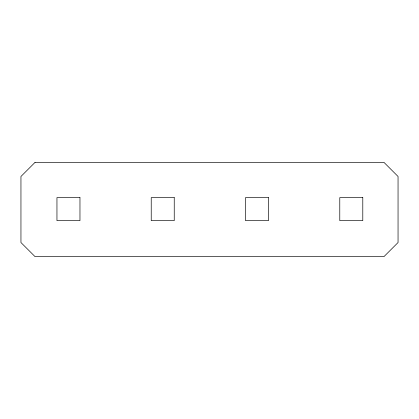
<?xml version="1.0" encoding="UTF-8"?>
<svg xmlns="http://www.w3.org/2000/svg" width="419" height="419" viewBox="0 0 419 419"><rect width="100%" height="100%" fill="white"/><g stroke="black" fill="none" stroke-linecap="round" stroke-linejoin="round"><path stroke-width="0.63" d="M35.055 162.363L20.95 176.467L20.95 242.533L35.055 256.638L383.945 256.638L398.05 242.533L398.05 176.467L383.945 162.363L35.055 162.363M79.966 197.621L56.953 197.621L56.953 220.635L79.966 220.635L79.966 197.621M174.241 197.621L151.228 197.621L151.228 220.635L174.241 220.635L174.241 197.621M268.516 197.621L245.503 197.621L245.503 220.635L268.516 220.635L268.516 197.621M362.791 197.621L339.778 197.621L339.778 220.635L362.791 220.635L362.791 197.621"/></g></svg>
